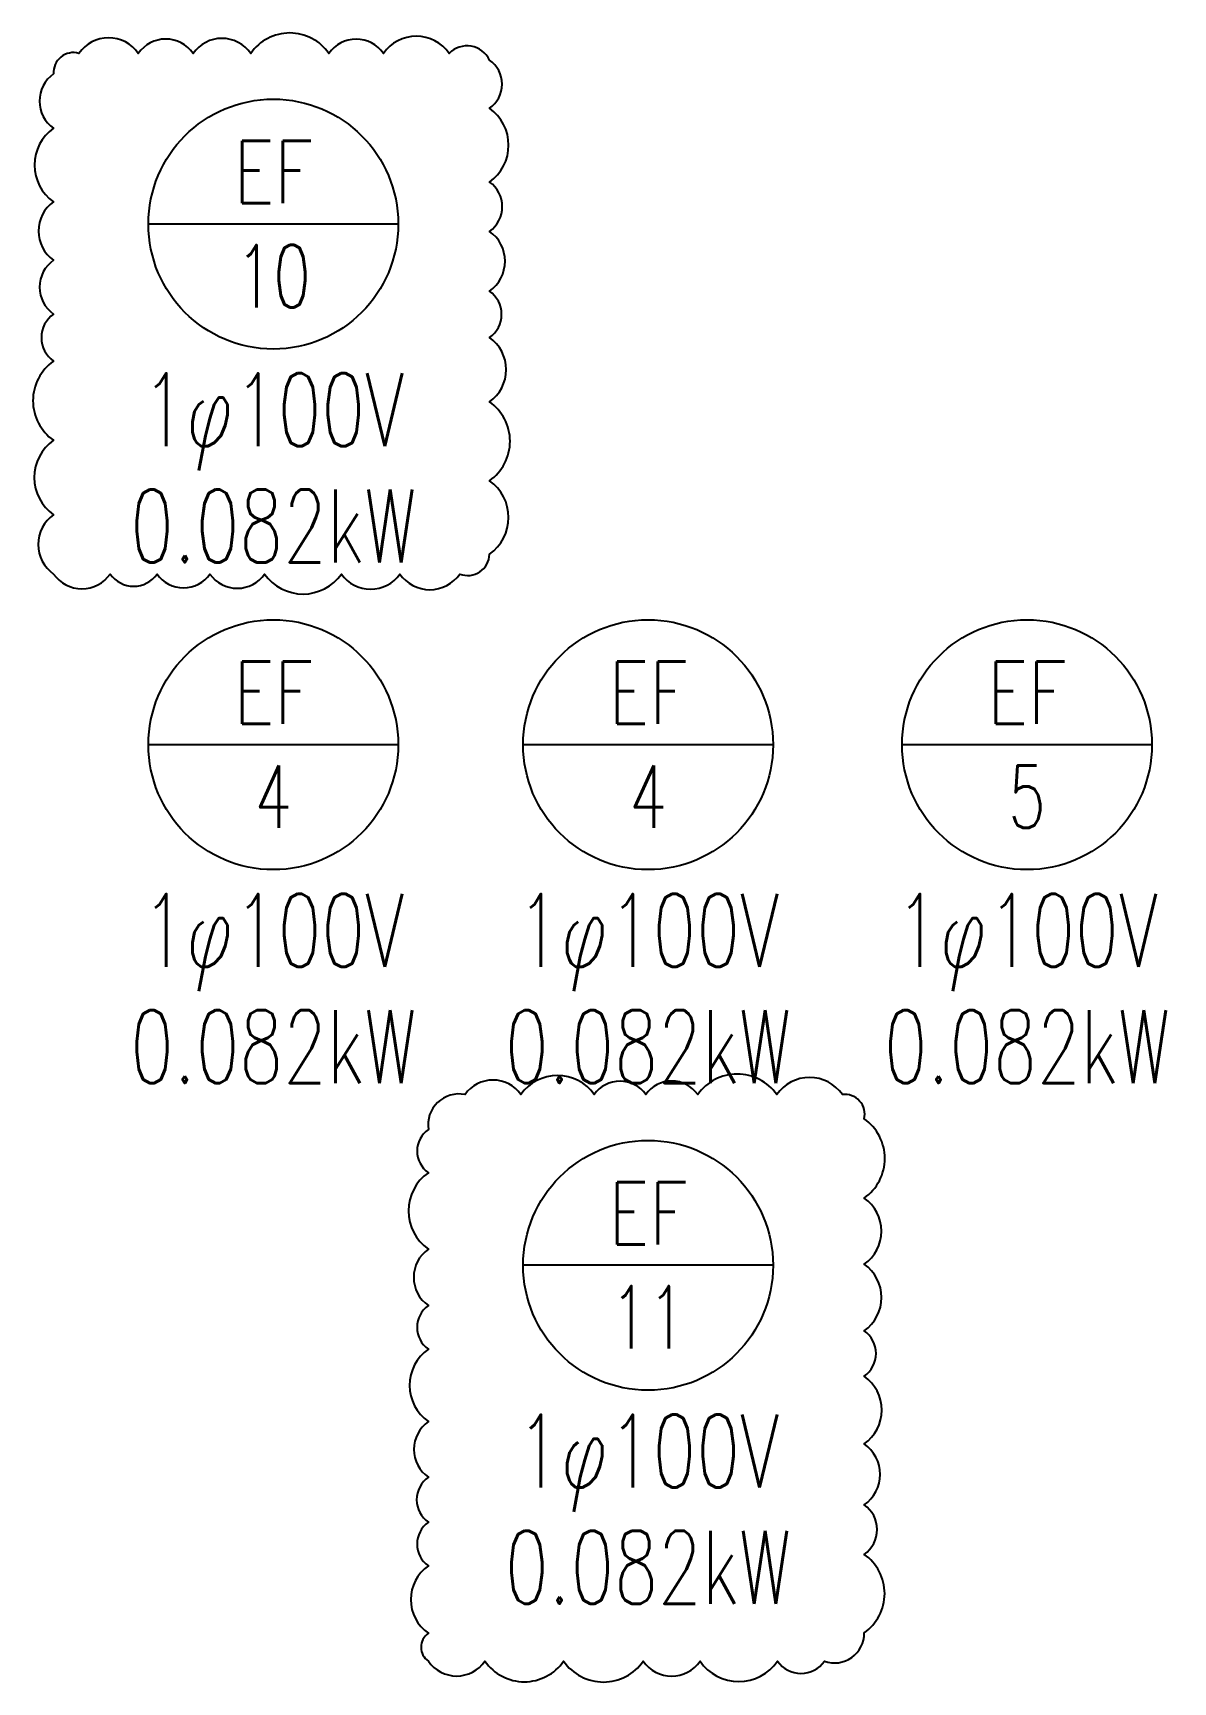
# Model space of a CAD drawing. Header units: millimetres. Extents: x 3999 to 176614, y 1464 to 57550.
# Drawn here: x 115526 to 121001, y 46124 to 54043 of the extents above; entities that cross this region are included whole.
import ezdxf
from ezdxf.enums import TextEntityAlignment as Align

# ---------------------------------------------------------------- set-up
doc = ezdxf.new("R2010")
doc.units = ezdxf.units.MM
doc.header["$LTSCALE"] = 0.2
doc.set_wipeout_variables(frame=1)
doc.layers.add('1_機器番号', color=3, linetype='Continuous')
doc.layers.add('1_追加変更', color=10, linetype='Continuous', plot=False)
doc.styles.get("Standard").update_dxf_attribs({"font": 'simplex.shx', "width": 0.8, "bigfont": 'extfont2.shx'})

msp = doc.modelspace()

# ---------------------------------------------------------------- texts
at = {"layer": '1_機器番号', "width": 0.7}
for p in [(116680, 51675), (116680, 49175), (118480, 49175), (120300, 49175), (118480, 46675)]:
    msp.add_text('0.082kW', height=350, dxfattribs=at).set_placement(p, align=Align.MIDDLE)

# ---------------------------------------------------------------- wipeouts: each hides what was drawn before it
for points in [[(116636, 53825), (116548.6, 53813.9), (116463.3, 53792), (116381.4, 53759.6), (116304.2, 53717.2), (116232.9, 53665.4), (116168.7, 53605.1), (116112.6, 53537.2), (116065.4, 53462.9), (116027.9, 53383.2), (116000.7, 53299.4), (115984.1, 53212.9), (115978.6, 53125), (115984.1, 53037.1), (116000.7, 52950.6), (116027.9, 52866.8), (116065.4, 52787.1), (116112.6, 52712.7), (116168.7, 52644.8), (116232.9, 52584.6), (116304.2, 52532.8), (116381.4, 52490.3), (116463.3, 52457.9), (116548.6, 52436), (116636, 52425), (116724, 52425), (116811.4, 52436), (116896.7, 52457.9), (116978.6, 52490.3), (117055.8, 52532.8), (117127.1, 52584.6), (117191.3, 52644.8), (117247.4, 52712.7), (117294.6, 52787.1), (117332.1, 52866.8), (117359.4, 52950.6), (117375.9, 53037.1), (117381.4, 53125), (117375.9, 53212.9), (117359.4, 53299.4), (117332.1, 53383.2), (117294.6, 53462.9), (117247.4, 53537.2), (117191.3, 53605.1), (117127.1, 53665.4), (117055.8, 53717.2), (116978.6, 53759.6), (116896.7, 53792), (116811.4, 53813.9), (116724, 53825)], [(116636, 51325), (116548.6, 51313.9), (116463.3, 51292), (116381.4, 51259.6), (116304.2, 51217.2), (116232.9, 51165.4), (116168.7, 51105.1), (116112.6, 51037.2), (116065.4, 50962.9), (116027.9, 50883.2), (116000.7, 50799.4), (115984.1, 50712.9), (115978.6, 50625), (115984.1, 50537.1), (116000.7, 50450.6), (116027.9, 50366.8), (116065.4, 50287.1), (116112.6, 50212.7), (116168.7, 50144.8), (116232.9, 50084.6), (116304.2, 50032.8), (116381.4, 49990.3), (116463.3, 49957.9), (116548.6, 49936), (116636, 49925), (116724, 49925), (116811.4, 49936), (116896.7, 49957.9), (116978.6, 49990.3), (117055.8, 50032.8), (117127.1, 50084.6), (117191.3, 50144.8), (117247.4, 50212.7), (117294.6, 50287.1), (117332.1, 50366.8), (117359.4, 50450.6), (117375.9, 50537.1), (117381.4, 50625), (117375.9, 50712.9), (117359.4, 50799.4), (117332.1, 50883.2), (117294.6, 50962.9), (117247.4, 51037.2), (117191.3, 51105.1), (117127.1, 51165.4), (117055.8, 51217.2), (116978.6, 51259.6), (116896.7, 51292), (116811.4, 51313.9), (116724, 51325)], [(118436, 51325), (118348.6, 51313.9), (118263.3, 51292), (118181.4, 51259.6), (118104.2, 51217.2), (118032.9, 51165.4), (117968.7, 51105.1), (117912.6, 51037.2), (117865.4, 50962.9), (117827.9, 50883.2), (117800.7, 50799.4), (117784.1, 50712.9), (117778.6, 50625), (117784.1, 50537.1), (117800.7, 50450.6), (117827.9, 50366.8), (117865.4, 50287.1), (117912.6, 50212.7), (117968.7, 50144.8), (118032.9, 50084.6), (118104.2, 50032.8), (118181.4, 49990.3), (118263.3, 49957.9), (118348.6, 49936), (118436, 49925), (118524, 49925), (118611.4, 49936), (118696.7, 49957.9), (118778.6, 49990.3), (118855.8, 50032.8), (118927.1, 50084.6), (118991.3, 50144.8), (119047.4, 50212.7), (119094.6, 50287.1), (119132.1, 50366.8), (119159.4, 50450.6), (119175.9, 50537.1), (119181.4, 50625), (119175.9, 50712.9), (119159.4, 50799.4), (119132.1, 50883.2), (119094.6, 50962.9), (119047.4, 51037.2), (118991.3, 51105.1), (118927.1, 51165.4), (118855.8, 51217.2), (118778.6, 51259.6), (118696.7, 51292), (118611.4, 51313.9), (118524, 51325)], [(120255.9, 51325), (120168.6, 51313.9), (120083.2, 51292), (120001.3, 51259.6), (119924.2, 51217.2), (119852.9, 51165.4), (119788.7, 51105.1), (119732.5, 51037.2), (119685.3, 50962.9), (119647.8, 50883.2), (119620.6, 50799.4), (119604.1, 50712.9), (119598.6, 50625), (119604.1, 50537.1), (119620.6, 50450.6), (119647.8, 50366.8), (119685.3, 50287.1), (119732.5, 50212.7), (119788.7, 50144.8), (119852.9, 50084.6), (119924.2, 50032.8), (120001.3, 49990.3), (120083.2, 49957.9), (120168.6, 49936), (120255.9, 49925), (120344, 49925), (120431.4, 49936), (120516.7, 49957.9), (120598.6, 49990.3), (120675.8, 50032.8), (120747.1, 50084.6), (120811.3, 50144.8), (120867.4, 50212.7), (120914.6, 50287.1), (120952.1, 50366.8), (120979.3, 50450.6), (120995.8, 50537.1), (121001.4, 50625), (120995.8, 50712.9), (120979.3, 50799.4), (120952.1, 50883.2), (120914.6, 50962.9), (120867.4, 51037.2), (120811.3, 51105.1), (120747.1, 51165.4), (120675.8, 51217.2), (120598.6, 51259.6), (120516.7, 51292), (120431.4, 51313.9), (120344, 51325)], [(118436, 48825), (118348.6, 48813.9), (118263.3, 48792), (118181.4, 48759.6), (118104.2, 48717.2), (118032.9, 48665.4), (117968.7, 48605.1), (117912.6, 48537.2), (117865.4, 48462.9), (117827.9, 48383.2), (117800.7, 48299.4), (117784.1, 48212.9), (117778.6, 48125), (117784.1, 48037.1), (117800.7, 47950.6), (117827.9, 47866.8), (117865.4, 47787.1), (117912.6, 47712.7), (117968.7, 47644.8), (118032.9, 47584.6), (118104.2, 47532.8), (118181.4, 47490.3), (118263.3, 47457.9), (118348.6, 47436), (118436, 47425), (118524, 47425), (118611.4, 47436), (118696.7, 47457.9), (118778.6, 47490.3), (118855.8, 47532.8), (118927.1, 47584.6), (118991.3, 47644.8), (119047.4, 47712.7), (119094.6, 47787.1), (119132.1, 47866.8), (119159.4, 47950.6), (119175.9, 48037.1), (119181.4, 48125), (119175.9, 48212.9), (119159.4, 48299.4), (119132.1, 48383.2), (119094.6, 48462.9), (119047.4, 48537.2), (118991.3, 48605.1), (118927.1, 48665.4), (118855.8, 48717.2), (118778.6, 48759.6), (118696.7, 48792), (118611.4, 48813.9), (118524, 48825)]]:
    msp.add_wipeout(points)

# ---------------------------------------------------------------- next in the draw order: linework, layer by layer
at = {"layer": '1_機器番号'}
for p, q in [((117280, 53125), (116080, 53125)), ((117280, 50625), (116080, 50625)), ((119080, 50625), (117880, 50625)), ((120900, 50625), (119700, 50625)), ((119080, 48125), (117880, 48125))]:
    msp.add_line(p, q, dxfattribs=at)
for centre in [(116680, 53125), (116680, 50625), (118480, 50625), (120300, 50625), (118480, 48125)]:
    msp.add_circle(centre, 600, dxfattribs=at)
at = {"layer": '1_追加変更'}
for points in [[(115624.6, 51444.5, 0.520567), (115896.8, 51444.5, 0.520567), (116121.3, 51444.5, 0.520567), (116375.5, 51444.5, 0.520567), (116638.4, 51444.5, 0.520567), (117006.8, 51444.5, 0.520567), (117287.5, 51444.5, 0.520567), (117576, 51444.5, 0.520567), (117718.2, 51540, 0.520567), (117718.2, 51892.5, 0.520567), (117718.2, 52272.1, 0.520567), (117718.2, 52580, 0.520567), (117718.2, 52803.2, 0.520567), (117718.2, 53090.2, 0.520567), (117718.2, 53327.1, 0.520567), (117718.2, 53680.9, 0.520567), (117718.2, 53912.7, 0.520567), (117524.7, 53944.9, 0.520567), (117208.6, 53944.9, 0.520567), (116946.9, 53944.9, 0.520567), (116571.2, 53944.9, 0.520567), (116294.9, 53944.9, 0.520567), (116031.4, 53944.9, 0.520567), (115746.3, 53944.9, 0.520567), (115624.6, 53845.8, 0.520567), (115624.6, 53585.1, 0.520567), (115624.6, 53231.7, 0.520567), (115624.6, 52951.5, 0.520567), (115624.6, 52692.9, 0.520567), (115624.6, 52467.2, 0.520567), (115624.6, 52086.6, 0.520567), (115624.6, 51729.3, 0.520567)], [(117424.6, 46223.6, 0.520567), (117696.4, 46223.6, 0.520567), (118074.4, 46223.6, 0.520567), (118457, 46223.6, 0.520567), (118729.4, 46223.6, 0.520567), (119101.7, 46223.6, 0.520567), (119327, 46223.6, 0.520567), (119518.2, 46359.9, 0.520567), (119518.2, 46737.1, 0.520567), (119518.2, 46974.7, 0.520567), (119518.2, 47267.3, 0.520567), (119518.2, 47592.4, 0.520567), (119518.2, 47810.5, 0.520567), (119518.2, 48130.1, 0.520567), (119518.2, 48448.1, 0.520567), (119518.2, 48828.4, 0.520567), (119413.5, 48944.9, 0.520567), (119097.8, 48944.9, 0.520567), (118718.4, 48944.9, 0.520567), (118469, 48944.9, 0.520567), (118221.4, 48944.9, 0.520567), (117868.9, 48944.9, 0.520567), (117600.7, 48944.9, 0.520567), (117424.6, 48777.1, 0.520567), (117424.6, 48569.7, 0.520567), (117424.6, 48202.5, 0.520567), (117424.6, 47931.6, 0.520567), (117424.6, 47722.5, 0.520567), (117424.6, 47374.5, 0.520567), (117424.6, 47107.6, 0.520567), (117424.6, 46891, 0.520567), (117424.6, 46681.8, 0.520567), (117424.6, 46358, 0.520567)]]:
    msp.add_lwpolyline(points, format="xyb", close=True, dxfattribs=at)

# ---------------------------------------------------------------- next in the draw order: texts
at = {"layer": '1_機器番号'}
for s, width, p in [('EF', 0.8, (116680, 53375)), ('10', 0.7, (116680, 52875)), ('EF', 0.8, (116680, 50875)), ('EF', 0.8, (118480, 50875)), ('EF', 0.8, (120300, 50875)), ('4', 0.7, (116680, 50375)), ('4', 0.7, (118480, 50375)), ('5', 0.7, (120300, 50375)), ('EF', 0.8, (118480, 48375)), ('11', 0.7, (118480, 47875))]:
    msp.add_text(s, height=300, dxfattribs=dict(at, width=width)).set_placement(p, align=Align.MIDDLE_CENTER)
at = {"layer": '1_機器番号', "width": 0.7}
for p in [(116680, 52175), (116680, 49675), (118480, 49675), (120300, 49675), (118480, 47175)]:
    msp.add_text('1φ100V', height=350, dxfattribs=at).set_placement(p, align=Align.MIDDLE)

doc.saveas('drawing.dxf')
